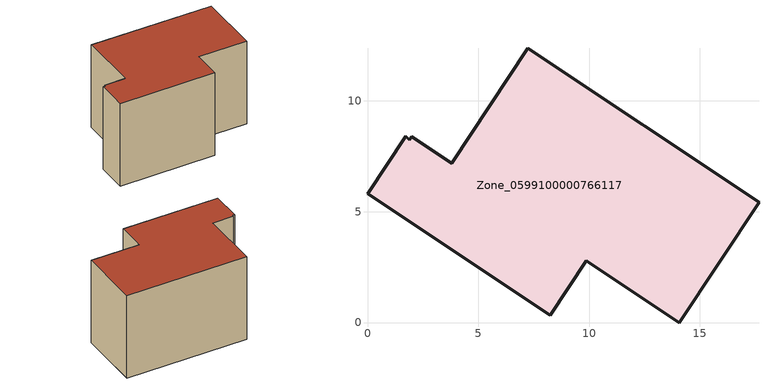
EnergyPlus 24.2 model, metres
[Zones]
Zone_0599100000766117
 floor ground (C_G): 7.23,12.36 17.66,5.42 14.06,0 9.87,2.78 8.25,0.34 0,5.81 1.72,8.4 1.88,8.25 1.99,8.39 3.8,7.19 z1.65
 wall outside (C_F): 1.72,8.4 0,5.81 8.25,0.34 9.87,2.78 14.06,0 17.66,5.42 7.23,12.36 3.8,7.19 1.99,8.39 1.88,8.25 1.72,8.4 z1.65:10.71
 roof outside (C_R): 1.99,8.39 1.88,8.25 1.72,8.4 0,5.81 8.25,0.34 9.87,2.78 14.06,0 17.66,5.42 7.23,12.36 3.8,7.19 z10.71
[BUILDING]
Pand.0599100000766117: North Axis=0; Terrain=City; Loads Convergence Tolerance Value=0.04; Temperature Convergence Tolerance Value=0.4; Solar Distribution=FullExterior; Maximum Number of Warmup Days=25; Minimum Number of Warmup Days=1
[Site:Location]
Rotterdam.The.Hague.AP_ZH_NLD Design_Conditions: Latitude=51.96; Longitude=4.45; Time Zone=1; Elevation=-4.5
[SITE:GROUNDTEMPERATURE:BUILDINGSURFACE]
18, 18, 18, 18, 18, 18, 18, 18, 18, 18, 18, 18
[MATERIAL] Thermal Absorptance=0.9; Solar Absorptance=0.7; Visible Absorptance=0.7
Name | Roughness | Thickness | Conductivity | Density | Specific Heat
G.D.2006-2014 | MediumSmooth | 0.15 | 0.06 | 540 | 1210
F.D.2006-2014 | Rough | 0.3 | 0.12 | 1920 | 840
R.D.2006-2014 | MediumRough | 0.2 | 0.08 | 1500 | 1000
[CONSTRUCTION]
C_G: G.D.2006-2014
C_F: F.D.2006-2014
C_R: R.D.2006-2014
[ZONE]
Zone_0599100000766117: Type=1; Multiplier=1; Ceiling Height=Autocalculate; Volume=Autocalculate; Floor Area=autocalculate; Part of Total Floor Area=Yes
[ZONEINFILTRATION:DESIGNFLOWRATE]
Infil_Zone_0599100000766117: Zone or ZoneList or Space or SpaceList=Zone_0599100000766117; Schedule=AlwaysOn; Design Flow Rate Calculation Method=Flow/Area; Flow Rate per Floor Area=0.0021; Constant Term Coefficient=1; Temperature Term Coefficient=0; Velocity Term Coefficient=0; Velocity Squared Term Coefficient=0
[HVACTEMPLATE:ZONE:IDEALLOADSAIRSYSTEM]
Zone_0599100000766117: Maximum Heating Supply Air Temperature=50; Minimum Cooling Supply Air Temperature=13; Maximum Heating Supply Air Humidity Ratio=0.0156; Minimum Cooling Supply Air Humidity Ratio=0.0077; Heating Limit=NoLimit; Cooling Limit=NoLimit; Dehumidification Control Type=ConstantSensibleHeatRatio; Cooling Sensible Heat Ratio=0.7; Dehumidification Setpoint=60; Humidification Control Type=None; Humidification Setpoint=30; Outdoor Air Method=None; Outdoor Air Flow Rate per Person=0.00944; Outdoor Air Flow Rate per Zone Floor Area=0; Outdoor Air Flow Rate per Zone=0; Demand Controlled Ventilation Type=None; Outdoor Air Economizer Type=NoEconomizer; Heat Recovery Type=None; Sensible Heat Recovery Effectiveness=0.7; Latent Heat Recovery Effectiveness=0.65
[ZONECONTROL:THERMOSTAT]
ThermostatControl_Zone_0599100000766117: Zone or ZoneList=Zone_0599100000766117; Control Type Schedule=DualSetpointControlType; Control 1=Thermostat_Zone_0599100000766117; Temperature Difference Between Cutout And Setpoint=0
[THERMOSTATSETPOINT:DUALSETPOINT]
Thermostat_Zone_0599100000766117: Heating Setpoint Temperature Schedule=HeatingSetpoint_Zone_0599100000766117; Cooling Setpoint Temperature Schedule=CoolingSetpoint_Zone_0599100000766117
[SCHEDULE:COMPACT]
HeatingSetpoint_Zone_0599100000766117: Through: 12/31, For: AllDays, Until: 24:00, 21
CoolingSetpoint_Zone_0599100000766117: Through: 12/31, For: AllDays, Until: 24:00, 24
DualSetpointControlType: Through: 12/31, For: AllDays, Until: 24:00, 4
AlwaysOn: Through: 12/31, For: AllDays, Until: 24:00, 1
